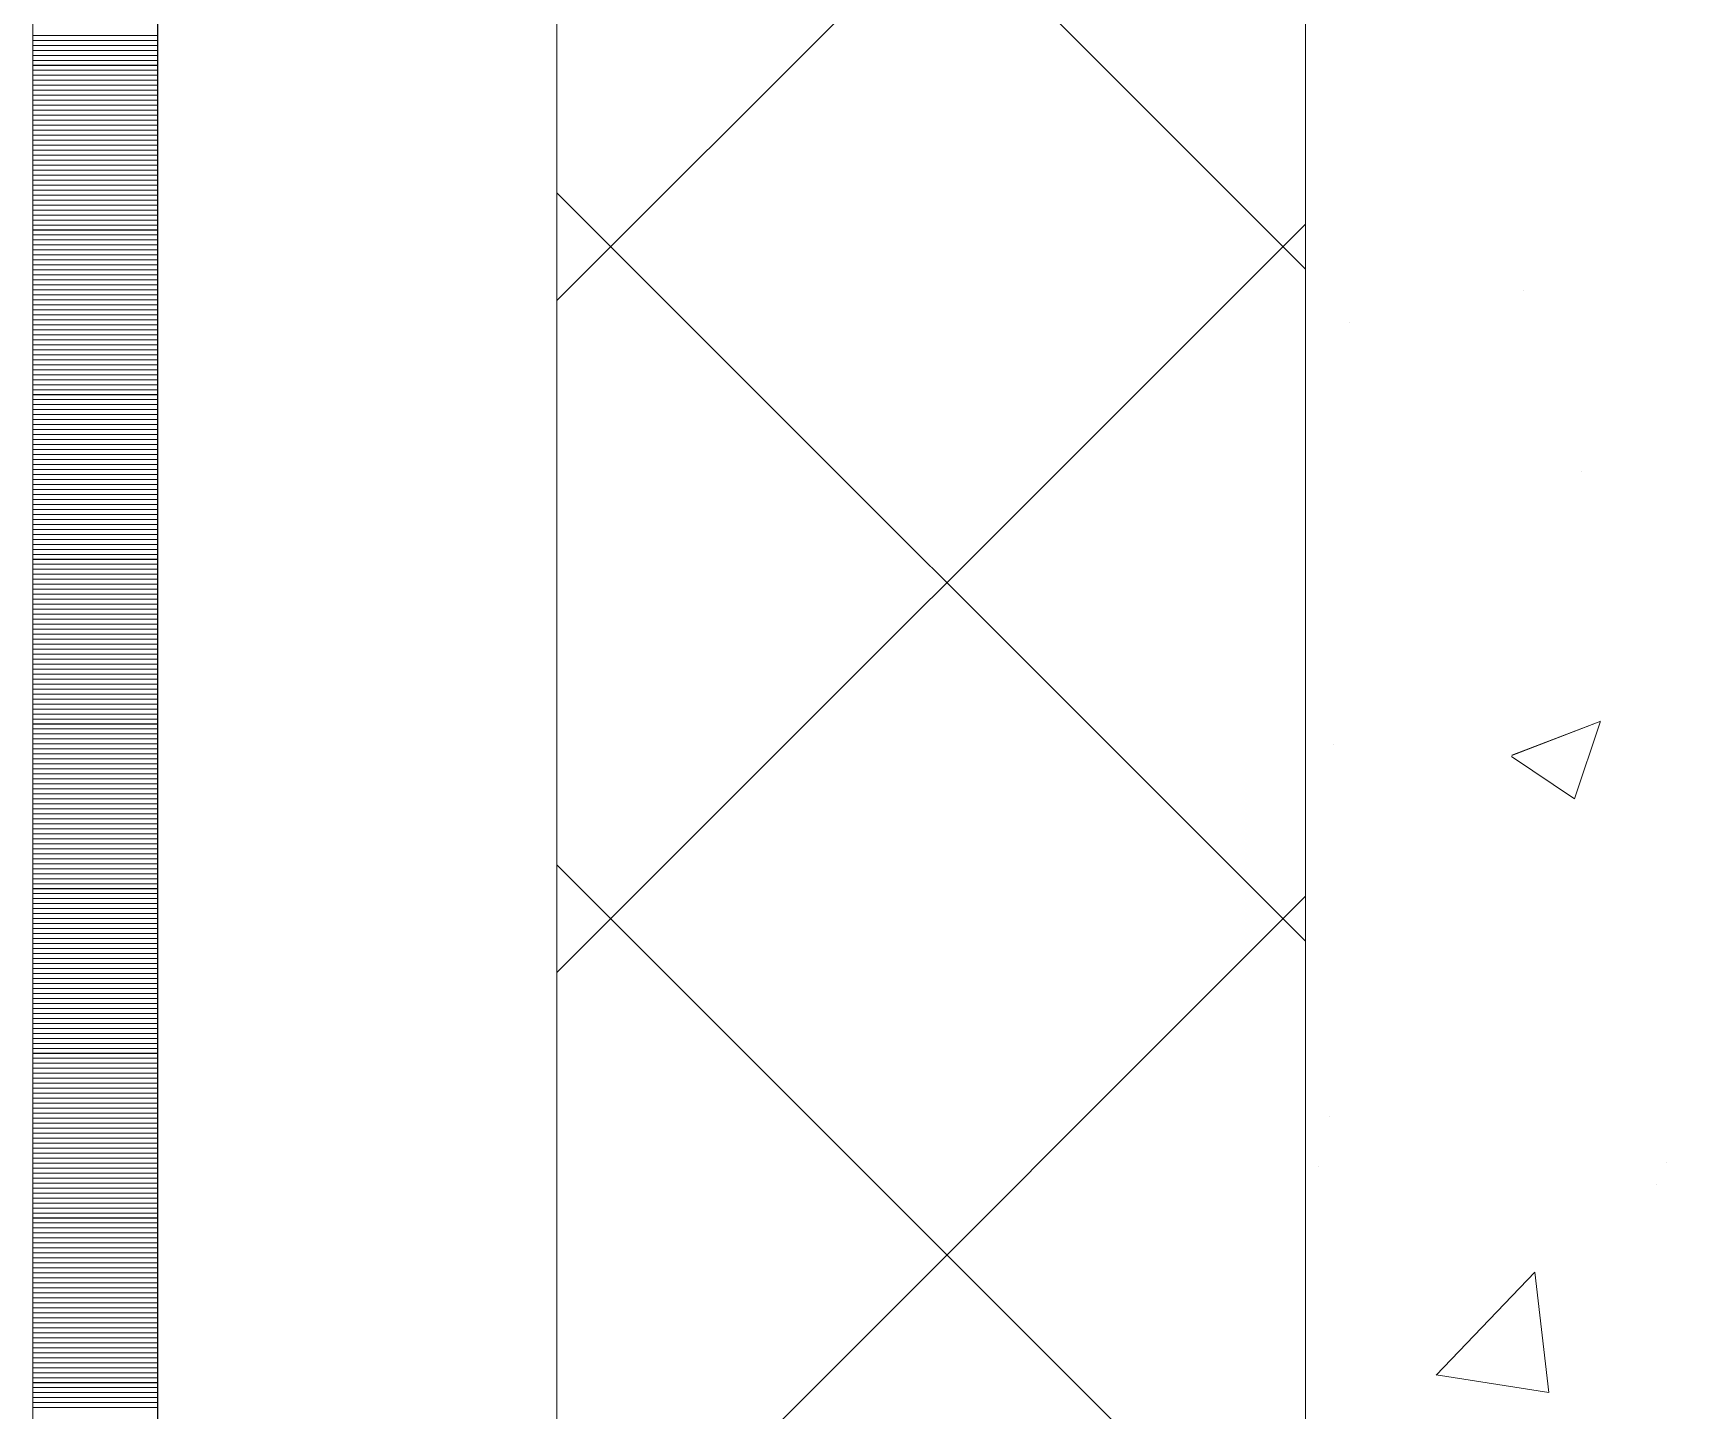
# Model space of a CAD drawing. Header units: millimetres. Extents: x 470010 to 1231400, y -134005 to 421770.
# Drawn here: x 806167.7 to 806497.4, y 176161.5 to 176437.5 of the extents above; entities that cross this region are included whole.
import ezdxf
from ezdxf.enums import TextEntityAlignment as Align

# ---------------------------------------------------------------- set-up
doc = ezdxf.new("R2010")
doc.units = ezdxf.units.MM
doc.linetypes.add('DASHED', pattern=[19.05, 12.7, -6.35])
doc.layers.get('Defpoints').update_dxf_attribs({"color": 140})
doc.layers.add('АР_Делит', color=120, linetype='Continuous', lineweight=0, plot=False)
for name, color, linetype, lineweight in [('АР_Стены ПЕНОблок', 52, 'Continuous', 20), ('АР_Тонкая', 254, 'Continuous', 5), ('АР_Утеплитель', 31, 'Continuous', 0), ('АР_Штриховка', 8, 'Continuous', 0)]:
    doc.layers.add(name, color=color, linetype=linetype, lineweight=lineweight)
doc.layers.add('РД_Оси_100', color=7, linetype='Continuous', lineweight=0, true_color=0x525252)
doc.styles.add('style1', font='ARIALN.TTF')

# ---------------------------------------------------------------- blocks, each defined once
blk = doc.blocks.new('СОШ_2200_АР_ОСИ_М100_28.05.24')
at = {"layer": 'АР_Делит', "color": 251, "linetype": 'DASHED', "true_color": 0x636466}
blk.add_lwpolyline([(114955, 135155), (114955, -355), (93595.036, -355), (93595.036, 13855), (94145, 13855), (94145, 68320), (66055, 68320), (66055, 13857.73), (83455, 13857.73), (83455, -355), (45245, -355), (45245, 13145), (44695, 13145), (44695, 26755), (45245, 26755), (45245, 68320), (20455, 68320), (20455, 26755), (27955, 26755), (27955, 13145), (-355, 13145), (-355, 100855)], dxfattribs=at)
blk = doc.blocks.new('A$C9108343f')
at = {"layer": 'АР_Стены ПЕНОблок', "color": 18, "linetype": 'Continuous', "lineweight": 20, "true_color": 0x000000}
blk.add_line((140704.09, 313879.49), (140704.09, 237679.49), dxfattribs=at)
at = {"layer": 'АР_Тонкая', "color": 18, "linetype": 'Continuous', "lineweight": 5, "true_color": 0x000000}
for p, q in [((140449.09, 313879.49), (140449.09, 237679.49)), ((140474.09, 313879.49), (140474.09, 237679.49)), ((140474.09, 237679.49), (140474.09, 313879.49)), ((140554.09, 237679.49), (140554.09, 313879.49))]:
    blk.add_line(p, q, dxfattribs=at)
at = {"layer": 'АР_Утеплитель', "color": 18, "linetype": 'Continuous', "lineweight": 0, "true_color": 0x000000}
for p, q in [((140554.09, 313879.49), (140554.09, 237679.49)), ((140704.09, 237679.49), (140704.09, 313879.49))]:
    blk.add_line(p, q, dxfattribs=at)
at = {"layer": 'АР_Штриховка', "color": 18, "linetype": 'Continuous', "lineweight": 0, "true_color": 0x000000}
for p, q in [((140704.09, 276756.42), (140554.09, 276906.42)), ((140554.09, 276750.13), (140704.09, 276900.13)), ((140449.09, 276803.24), (140474.09, 276803.24)), ((140449.09, 276802.24), (140474.09, 276802.24)), ((140449.09, 276801.24), (140474.09, 276801.24)), ((140449.09, 276800.24), (140474.09, 276800.24)), ((140449.09, 276799.24), (140474.09, 276799.24)), ((140449.09, 276798.24), (140474.09, 276798.24)), ((140449.09, 276797.24), (140474.09, 276797.24)), ((140449.09, 276796.24), (140474.09, 276796.24)), ((140449.09, 276795.24), (140474.09, 276795.24)), ((140449.09, 276794.24), (140474.09, 276794.24)), ((140449.09, 276793.24), (140474.09, 276793.24)), ((140449.09, 276792.24), (140474.09, 276792.24)), ((140449.09, 276791.24), (140474.09, 276791.24)), ((140449.09, 276790.24), (140474.09, 276790.24)), ((140449.09, 276789.24), (140474.09, 276789.24)), ((140449.09, 276788.24), (140474.09, 276788.24)), ((140449.09, 276787.24), (140474.09, 276787.24)), ((140449.09, 276786.24), (140474.09, 276786.24)), ((140449.09, 276785.24), (140474.09, 276785.24)), ((140449.09, 276784.24), (140474.09, 276784.24)), ((140449.09, 276783.24), (140474.09, 276783.24)), ((140449.09, 276782.24), (140474.09, 276782.24)), ((140449.09, 276781.24), (140474.09, 276781.24)), ((140449.09, 276780.24), (140474.09, 276780.24)), ((140449.09, 276779.24), (140474.09, 276779.24)), ((140449.09, 276778.24), (140474.09, 276778.24)), ((140449.09, 276777.24), (140474.09, 276777.24)), ((140449.09, 276776.24), (140474.09, 276776.24)), ((140449.09, 276775.24), (140474.09, 276775.24)), ((140449.09, 276774.24), (140474.09, 276774.24)), ((140449.09, 276773.24), (140474.09, 276773.24)), ((140449.09, 276772.24), (140474.09, 276772.24)), ((140449.09, 276771.24), (140474.09, 276771.24)), ((140704.09, 276621.71), (140554.09, 276771.71)), ((140449.09, 276770.24), (140474.09, 276770.24)), ((140449.09, 276769.24), (140474.09, 276769.24)), ((140449.09, 276768.24), (140474.09, 276768.24)), ((140449.09, 276767.24), (140474.09, 276767.24)), ((140449.09, 276766.24), (140474.09, 276766.24)), ((140449.09, 276765.24), (140474.09, 276765.24)), ((140554.09, 276615.43), (140704.09, 276765.43)), ((140449.09, 276764.24), (140474.09, 276764.24)), ((140449.09, 276763.24), (140474.09, 276763.24)), ((140449.09, 276762.24), (140474.09, 276762.24)), ((140449.09, 276761.24), (140474.09, 276761.24)), ((140449.09, 276760.24), (140474.09, 276760.24)), ((140449.09, 276759.24), (140474.09, 276759.24)), ((140449.09, 276758.24), (140474.09, 276758.24)), ((140449.09, 276757.24), (140474.09, 276757.24)), ((140449.09, 276756.24), (140474.09, 276756.24)), ((140449.09, 276755.24), (140474.09, 276755.24)), ((140449.09, 276754.24), (140474.09, 276754.24)), ((140449.09, 276753.24), (140474.09, 276753.24)), ((140449.09, 276752.24), (140474.09, 276752.24)), ((140449.09, 276751.24), (140474.09, 276751.24)), ((140747.7, 276752.17), (140747.7, 276752.17)), ((140449.09, 276750.24), (140474.09, 276750.24)), ((140449.09, 276749.24), (140474.09, 276749.24)), ((140449.09, 276748.24), (140474.09, 276748.24)), ((140449.09, 276747.24), (140474.09, 276747.24)), ((140449.09, 276746.24), (140474.09, 276746.24)), ((140449.09, 276745.24), (140474.09, 276745.24)), ((140712.81, 276745.76), (140712.81, 276745.76)), ((140449.09, 276744.24), (140474.09, 276744.24)), ((140449.09, 276743.24), (140474.09, 276743.24)), ((140449.09, 276742.24), (140474.09, 276742.24)), ((140449.09, 276741.24), (140474.09, 276741.24)), ((140449.09, 276740.24), (140474.09, 276740.24)), ((140449.09, 276739.24), (140474.09, 276739.24)), ((140449.09, 276738.24), (140474.09, 276738.24)), ((140449.09, 276737.24), (140474.09, 276737.24)), ((140449.09, 276736.24), (140474.09, 276736.24)), ((140449.09, 276735.24), (140474.09, 276735.24)), ((140449.09, 276734.24), (140474.09, 276734.24)), ((140449.09, 276733.24), (140474.09, 276733.24)), ((140449.09, 276732.24), (140474.09, 276732.24)), ((140449.09, 276731.24), (140474.09, 276731.24)), ((140449.09, 276730.24), (140474.09, 276730.24)), ((140449.09, 276729.24), (140474.09, 276729.24)), ((140449.09, 276728.24), (140474.09, 276728.24)), ((140449.09, 276727.24), (140474.09, 276727.24)), ((140449.09, 276726.24), (140474.09, 276726.24)), ((140449.09, 276725.24), (140474.09, 276725.24)), ((140449.09, 276724.24), (140474.09, 276724.24)), ((140449.09, 276723.24), (140474.09, 276723.24)), ((140449.09, 276722.24), (140474.09, 276722.24)), ((140449.09, 276721.24), (140474.09, 276721.24)), ((140449.09, 276720.24), (140474.09, 276720.24)), ((140449.09, 276719.24), (140474.09, 276719.24)), ((140449.09, 276718.24), (140474.09, 276718.24)), ((140449.09, 276717.24), (140474.09, 276717.24)), ((140449.09, 276716.24), (140474.09, 276716.24)), ((140449.09, 276715.24), (140474.09, 276715.24)), ((140759.36, 276715.78), (140759.36, 276715.78)), ((140449.09, 276714.24), (140474.09, 276714.24)), ((140449.09, 276713.24), (140474.09, 276713.24)), ((140449.09, 276712.24), (140474.09, 276712.24)), ((140449.09, 276711.24), (140474.09, 276711.24)), ((140449.09, 276710.24), (140474.09, 276710.24)), ((140449.09, 276709.24), (140474.09, 276709.24)), ((140449.09, 276708.24), (140474.09, 276708.24)), ((140449.09, 276707.24), (140474.09, 276707.24)), ((140449.09, 276706.24), (140474.09, 276706.24)), ((140449.09, 276705.24), (140474.09, 276705.24)), ((140449.09, 276704.24), (140474.09, 276704.24)), ((140449.09, 276703.24), (140474.09, 276703.24)), ((140449.09, 276702.24), (140474.09, 276702.24)), ((140449.09, 276701.24), (140474.09, 276701.24)), ((140449.09, 276700.24), (140474.09, 276700.24)), ((140449.09, 276699.24), (140474.09, 276699.24)), ((140449.09, 276698.24), (140474.09, 276698.24)), ((140449.09, 276697.24), (140474.09, 276697.24)), ((140449.09, 276696.24), (140474.09, 276696.24)), ((140449.09, 276695.24), (140474.09, 276695.24)), ((140449.09, 276694.24), (140474.09, 276694.24)), ((140449.09, 276693.24), (140474.09, 276693.24)), ((140449.09, 276692.24), (140474.09, 276692.24)), ((140449.09, 276691.24), (140474.09, 276691.24)), ((140449.09, 276690.24), (140474.09, 276690.24)), ((140449.09, 276689.24), (140474.09, 276689.24)), ((140449.09, 276688.24), (140474.09, 276688.24)), ((140449.09, 276687.24), (140474.09, 276687.24)), ((140449.09, 276686.24), (140474.09, 276686.24)), ((140449.09, 276685.24), (140474.09, 276685.24)), ((140449.09, 276684.24), (140474.09, 276684.24)), ((140449.09, 276683.24), (140474.09, 276683.24)), ((140449.09, 276682.24), (140474.09, 276682.24)), ((140449.09, 276681.24), (140474.09, 276681.24)), ((140449.09, 276680.24), (140474.09, 276680.24)), ((140449.09, 276679.24), (140474.09, 276679.24)), ((140449.09, 276678.24), (140474.09, 276678.24)), ((140449.09, 276677.24), (140474.09, 276677.24)), ((140449.09, 276676.24), (140474.09, 276676.24)), ((140449.09, 276675.24), (140474.09, 276675.24)), ((140449.09, 276674.24), (140474.09, 276674.24)), ((140449.09, 276673.24), (140474.09, 276673.24)), ((140449.09, 276672.24), (140474.09, 276672.24)), ((140449.09, 276671.24), (140474.09, 276671.24)), ((140449.09, 276670.24), (140474.09, 276670.24)), ((140449.09, 276669.24), (140474.09, 276669.24)), ((140449.09, 276668.24), (140474.09, 276668.24)), ((140449.09, 276667.24), (140474.09, 276667.24)), ((140449.09, 276666.24), (140474.09, 276666.24)), ((140745.45, 276658.96), (140763.24, 276665.79)), ((140758, 276650.24), (140763.15, 276665.59)), ((140449.09, 276665.24), (140474.09, 276665.24)), ((140449.09, 276664.24), (140474.09, 276664.24)), ((140449.09, 276663.24), (140474.09, 276663.24)), ((140449.09, 276662.24), (140474.09, 276662.24)), ((140449.09, 276661.24), (140474.09, 276661.24)), ((140449.09, 276660.24), (140474.09, 276660.24)), ((140449.09, 276659.24), (140474.09, 276659.24)), ((140709.72, 276661.2), (140709.72, 276661.2)), ((140449.09, 276658.24), (140474.09, 276658.24)), ((140449.09, 276657.24), (140474.09, 276657.24)), ((140449.09, 276656.24), (140474.09, 276656.24)), ((140745.36, 276658.76), (140758, 276650.24)), ((140449.09, 276655.24), (140474.09, 276655.24)), ((140449.09, 276654.24), (140474.09, 276654.24)), ((140449.09, 276653.24), (140474.09, 276653.24)), ((140449.09, 276652.24), (140474.09, 276652.24)), ((140449.09, 276651.24), (140474.09, 276651.24)), ((140449.09, 276650.24), (140474.09, 276650.24)), ((140449.09, 276649.24), (140474.09, 276649.24)), ((140449.09, 276648.24), (140474.09, 276648.24)), ((140449.09, 276647.24), (140474.09, 276647.24)), ((140449.09, 276646.24), (140474.09, 276646.24)), ((140449.09, 276645.24), (140474.09, 276645.24)), ((140449.09, 276644.24), (140474.09, 276644.24)), ((140449.09, 276643.24), (140474.09, 276643.24)), ((140449.09, 276642.24), (140474.09, 276642.24)), ((140449.09, 276641.24), (140474.09, 276641.24)), ((140449.09, 276640.24), (140474.09, 276640.24)), ((140449.09, 276639.24), (140474.09, 276639.24)), ((140449.09, 276638.24), (140474.09, 276638.24)), ((140449.09, 276637.24), (140474.09, 276637.24)), ((140449.09, 276636.24), (140474.09, 276636.24)), ((140704.09, 276487.01), (140554.09, 276637.01)), ((140449.09, 276635.24), (140474.09, 276635.24)), ((140449.09, 276634.24), (140474.09, 276634.24)), ((140449.09, 276633.24), (140474.09, 276633.24)), ((140449.09, 276632.24), (140474.09, 276632.24)), ((140449.09, 276631.24), (140474.09, 276631.24)), ((140449.09, 276630.24), (140474.09, 276630.24)), ((140449.09, 276629.24), (140474.09, 276629.24)), ((140554.09, 276480.72), (140704.09, 276630.72)), ((140449.09, 276628.24), (140474.09, 276628.24)), ((140449.09, 276627.24), (140474.09, 276627.24)), ((140449.09, 276626.24), (140474.09, 276626.24)), ((140449.09, 276625.24), (140474.09, 276625.24)), ((140449.09, 276624.24), (140474.09, 276624.24)), ((140449.09, 276623.24), (140474.09, 276623.24)), ((140449.09, 276622.24), (140474.09, 276622.24)), ((140449.09, 276621.24), (140474.09, 276621.24)), ((140449.09, 276620.24), (140474.09, 276620.24)), ((140449.09, 276619.24), (140474.09, 276619.24)), ((140449.09, 276618.24), (140474.09, 276618.24)), ((140449.09, 276617.24), (140474.09, 276617.24)), ((140449.09, 276616.24), (140474.09, 276616.24)), ((140449.09, 276615.24), (140474.09, 276615.24)), ((140449.09, 276614.24), (140474.09, 276614.24)), ((140449.09, 276613.24), (140474.09, 276613.24)), ((140449.09, 276612.24), (140474.09, 276612.24)), ((140449.09, 276611.24), (140474.09, 276611.24)), ((140449.09, 276610.24), (140474.09, 276610.24)), ((140449.09, 276609.24), (140474.09, 276609.24)), ((140449.09, 276608.24), (140474.09, 276608.24)), ((140449.09, 276607.24), (140474.09, 276607.24)), ((140449.09, 276606.24), (140474.09, 276606.24)), ((140449.09, 276605.24), (140474.09, 276605.24)), ((140449.09, 276604.24), (140474.09, 276604.24)), ((140449.09, 276603.24), (140474.09, 276603.24)), ((140449.09, 276602.24), (140474.09, 276602.24)), ((140449.09, 276601.24), (140474.09, 276601.24)), ((140449.09, 276600.24), (140474.09, 276600.24)), ((140449.09, 276599.24), (140474.09, 276599.24)), ((140449.09, 276598.24), (140474.09, 276598.24)), ((140449.09, 276597.24), (140474.09, 276597.24)), ((140449.09, 276596.24), (140474.09, 276596.24)), ((140449.09, 276595.24), (140474.09, 276595.24)), ((140449.09, 276594.24), (140474.09, 276594.24)), ((140449.09, 276593.24), (140474.09, 276593.24)), ((140449.09, 276592.24), (140474.09, 276592.24)), ((140449.09, 276591.24), (140474.09, 276591.24)), ((140449.09, 276590.24), (140474.09, 276590.24)), ((140449.09, 276589.24), (140474.09, 276589.24)), ((140449.09, 276588.24), (140474.09, 276588.24)), ((140449.09, 276587.24), (140474.09, 276587.24)), ((140708.83, 276586.67), (140708.83, 276586.67)), ((140449.09, 276586.24), (140474.09, 276586.24)), ((140449.09, 276585.24), (140474.09, 276585.24)), ((140449.09, 276584.24), (140474.09, 276584.24)), ((140449.09, 276583.24), (140474.09, 276583.24)), ((140449.09, 276582.24), (140474.09, 276582.24)), ((140449.09, 276581.24), (140474.09, 276581.24)), ((140449.09, 276580.24), (140474.09, 276580.24)), ((140449.09, 276579.24), (140474.09, 276579.24)), ((140449.09, 276578.24), (140474.09, 276578.24)), ((140449.09, 276577.24), (140474.09, 276577.24)), ((140706.64, 276576.65), (140706.64, 276576.65)), ((140776.46, 276577.45), (140776.46, 276577.45)), ((140449.09, 276576.24), (140474.09, 276576.24)), ((140449.09, 276575.24), (140474.09, 276575.24)), ((140449.09, 276574.24), (140474.09, 276574.24)), ((140449.09, 276573.24), (140474.09, 276573.24)), ((140449.09, 276572.24), (140474.09, 276572.24)), ((140449.09, 276571.24), (140474.09, 276571.24)), ((140449.09, 276570.24), (140474.09, 276570.24)), ((140774.47, 276572.93), (140774.47, 276572.93)), ((140449.09, 276569.24), (140474.09, 276569.24)), ((140449.09, 276568.24), (140474.09, 276568.24)), ((140449.09, 276567.24), (140474.09, 276567.24)), ((140449.09, 276566.24), (140474.09, 276566.24)), ((140449.09, 276565.24), (140474.09, 276565.24)), ((140449.09, 276564.24), (140474.09, 276564.24)), ((140449.09, 276563.24), (140474.09, 276563.24)), ((140449.09, 276562.24), (140474.09, 276562.24)), ((140449.09, 276561.24), (140474.09, 276561.24)), ((140449.09, 276560.24), (140474.09, 276560.24)), ((140449.09, 276559.24), (140474.09, 276559.24)), ((140449.09, 276558.24), (140474.09, 276558.24)), ((140449.09, 276557.24), (140474.09, 276557.24)), ((140449.09, 276556.24), (140474.09, 276556.24)), ((140449.09, 276555.24), (140474.09, 276555.24)), ((140449.09, 276554.24), (140474.09, 276554.24)), ((140730.27, 276534.76), (140750.05, 276555.37)), ((140752.84, 276531.25), (140750.03, 276555.37)), ((140449.09, 276553.24), (140474.09, 276553.24)), ((140449.09, 276552.24), (140474.09, 276552.24)), ((140449.09, 276551.24), (140474.09, 276551.24)), ((140449.09, 276550.24), (140474.09, 276550.24)), ((140449.09, 276549.24), (140474.09, 276549.24)), ((140449.09, 276548.24), (140474.09, 276548.24)), ((140449.09, 276547.24), (140474.09, 276547.24)), ((140449.09, 276546.24), (140474.09, 276546.24)), ((140449.09, 276545.24), (140474.09, 276545.24)), ((140449.09, 276544.24), (140474.09, 276544.24)), ((140449.09, 276543.24), (140474.09, 276543.24)), ((140449.09, 276542.24), (140474.09, 276542.24)), ((140449.09, 276541.24), (140474.09, 276541.24)), ((140449.09, 276540.24), (140474.09, 276540.24)), ((140449.09, 276539.24), (140474.09, 276539.24)), ((140449.09, 276538.24), (140474.09, 276538.24)), ((140449.09, 276537.24), (140474.09, 276537.24)), ((140449.09, 276536.24), (140474.09, 276536.24)), ((140449.09, 276535.24), (140474.09, 276535.24)), ((140449.09, 276534.24), (140474.09, 276534.24)), ((140730.25, 276534.79), (140752.84, 276531.29)), ((140449.09, 276533.24), (140474.09, 276533.24)), ((140449.09, 276532.24), (140474.09, 276532.24)), ((140449.09, 276531.24), (140474.09, 276531.24)), ((140449.09, 276530.24), (140474.09, 276530.24)), ((140449.09, 276529.24), (140474.09, 276529.24)), ((140449.09, 276528.24), (140474.09, 276528.24))]:
    blk.add_line(p, q, dxfattribs=at)
at = {"layer": 'РД_Оси_100'}
blk.add_blockref('СОШ_2200_АР_ОСИ_М100_28.05.24', (140804.09, 223079.49), dxfattribs=at)
at = {"layer": 'Defpoints', "color": 18, "true_color": 0x000000, "style": 'style1'}
for p in [(143949.34, 316089.12), (143974.98, 281639.5), (143890.4, 273244.71), (143839.99, 264276.81), (143967.75, 254892.38), (12251.96, 104178.14), (12382.58, 96023.14)]:
    blk.add_attdef('АР-ПОМЕЩЕНИЕ:НАИМЕНОВАНИЕ', text='', height=100, dxfattribs=at).set_placement(p, align=Align.MIDDLE)
at = {"layer": 'Defpoints', "color": 18, "true_color": 0x000000, "style": 'style1', "flags": 8}
for p in [(143951.3, 279099.09), (143848.34, 269251.11), (143875.33, 260094.25), (144049.74, 250824.7), (163419.28, 238153.36), (155897.46, 237965.97), (183037.2, 237965.97), (143342.94, 237876.19)]:
    blk.add_attdef('АР-ПОМЕЩЕНИЕ:НАИМЕНОВАНИЕ', text='', height=100, dxfattribs=at).set_placement(p, align=Align.MIDDLE)

msp = doc.modelspace()

# ---------------------------------------------------------------- linework, layer by layer
at = {"layer": 'АР_Стены ПЕНОблок', "color": 18, "linetype": 'Continuous', "lineweight": 20, "true_color": 0x000000}
msp.add_line((806422.706, 213513.251), (806422.706, 137313.251), dxfattribs=at)
at = {"layer": 'АР_Тонкая', "color": 18, "linetype": 'Continuous', "lineweight": 5, "true_color": 0x000000}
for p, q in [((806167.706, 213513.251), (806167.706, 137313.251)), ((806192.706, 213513.251), (806192.706, 137313.251)), ((806192.706, 137313.251), (806192.706, 213513.251)), ((806272.706, 137313.251), (806272.706, 213513.251))]:
    msp.add_line(p, q, dxfattribs=at)
at = {"layer": 'АР_Утеплитель', "color": 18, "linetype": 'Continuous', "lineweight": 0, "true_color": 0x000000}
for p, q in [((806272.706, 213513.251), (806272.706, 137313.251)), ((806422.706, 137313.251), (806422.706, 213513.251))]:
    msp.add_line(p, q, dxfattribs=at)
at = {"layer": 'АР_Штриховка', "color": 18, "linetype": 'Continuous', "lineweight": 0, "true_color": 0x000000}
for p, q in [((806422.706, 176390.176), (806272.706, 176540.176)), ((806272.706, 176383.889), (806422.706, 176533.889)), ((806167.706, 176437), (806192.706, 176437)), ((806167.706, 176436), (806192.706, 176436)), ((806167.706, 176435), (806192.706, 176435)), ((806167.706, 176434), (806192.706, 176434)), ((806167.706, 176433), (806192.706, 176433)), ((806167.706, 176432), (806192.706, 176432)), ((806167.706, 176431), (806192.706, 176431)), ((806167.706, 176430), (806192.706, 176430)), ((806167.706, 176429), (806192.706, 176429)), ((806167.706, 176428), (806192.706, 176428)), ((806167.706, 176427), (806192.706, 176427)), ((806167.706, 176426), (806192.706, 176426)), ((806167.706, 176425), (806192.706, 176425)), ((806167.706, 176424), (806192.706, 176424)), ((806167.706, 176423), (806192.706, 176423)), ((806167.706, 176422), (806192.706, 176422)), ((806167.706, 176421), (806192.706, 176421)), ((806167.706, 176420), (806192.706, 176420)), ((806167.706, 176419), (806192.706, 176419)), ((806167.706, 176418), (806192.706, 176418)), ((806167.706, 176417), (806192.706, 176417)), ((806167.706, 176416), (806192.706, 176416)), ((806167.706, 176415), (806192.706, 176415)), ((806167.706, 176414), (806192.706, 176414)), ((806167.706, 176413), (806192.706, 176413)), ((806167.706, 176412), (806192.706, 176412)), ((806167.706, 176411), (806192.706, 176411)), ((806167.706, 176410), (806192.706, 176410)), ((806167.706, 176409), (806192.706, 176409)), ((806167.706, 176408), (806192.706, 176408)), ((806167.706, 176407), (806192.706, 176407)), ((806167.706, 176406), (806192.706, 176406)), ((806167.706, 176405), (806192.706, 176405)), ((806167.706, 176404), (806192.706, 176404)), ((806167.706, 176403), (806192.706, 176403)), ((806422.706, 176255.472), (806272.706, 176405.472)), ((806167.706, 176402), (806192.706, 176402)), ((806167.706, 176401), (806192.706, 176401)), ((806167.706, 176400), (806192.706, 176400)), ((806272.706, 176249.185), (806422.706, 176399.185)), ((806167.706, 176399), (806192.706, 176399)), ((806167.706, 176398), (806192.706, 176398)), ((806167.706, 176397), (806192.706, 176397)), ((806167.706, 176396), (806192.706, 176396)), ((806167.706, 176395), (806192.706, 176395)), ((806167.706, 176394), (806192.706, 176394)), ((806167.706, 176393), (806192.706, 176393)), ((806167.706, 176392), (806192.706, 176392)), ((806167.706, 176391), (806192.706, 176391)), ((806167.706, 176390), (806192.706, 176390)), ((806167.706, 176389), (806192.706, 176389)), ((806167.706, 176388), (806192.706, 176388)), ((806167.706, 176387), (806192.706, 176387)), ((806167.706, 176386), (806192.706, 176386)), ((806167.706, 176385), (806192.706, 176385)), ((806167.706, 176384), (806192.706, 176384)), ((806167.706, 176383), (806192.706, 176383)), ((806167.706, 176382), (806192.706, 176382)), ((806167.706, 176381), (806192.706, 176381)), ((806167.706, 176380), (806192.706, 176380)), ((806167.706, 176379), (806192.706, 176379)), ((806167.706, 176378), (806192.706, 176378)), ((806167.706, 176377), (806192.706, 176377)), ((806167.706, 176376), (806192.706, 176376)), ((806167.706, 176375), (806192.706, 176375)), ((806167.706, 176374), (806192.706, 176374)), ((806167.706, 176373), (806192.706, 176373)), ((806167.706, 176372), (806192.706, 176372)), ((806167.706, 176371), (806192.706, 176371)), ((806167.706, 176370), (806192.706, 176370)), ((806167.706, 176369), (806192.706, 176369)), ((806167.706, 176368), (806192.706, 176368)), ((806167.706, 176367), (806192.706, 176367)), ((806167.706, 176366), (806192.706, 176366)), ((806167.706, 176365), (806192.706, 176365)), ((806167.706, 176364), (806192.706, 176364)), ((806167.706, 176363), (806192.706, 176363)), ((806167.706, 176362), (806192.706, 176362)), ((806167.706, 176361), (806192.706, 176361)), ((806167.706, 176360), (806192.706, 176360)), ((806167.706, 176359), (806192.706, 176359)), ((806167.706, 176358), (806192.706, 176358)), ((806167.706, 176357), (806192.706, 176357)), ((806167.706, 176356), (806192.706, 176356)), ((806167.706, 176355), (806192.706, 176355)), ((806167.706, 176354), (806192.706, 176354)), ((806167.706, 176353), (806192.706, 176353)), ((806167.706, 176352), (806192.706, 176352)), ((806167.706, 176351), (806192.706, 176351)), ((806167.706, 176350), (806192.706, 176350)), ((806167.706, 176349), (806192.706, 176349)), ((806167.706, 176348), (806192.706, 176348)), ((806167.706, 176347), (806192.706, 176347)), ((806167.706, 176346), (806192.706, 176346)), ((806167.706, 176345), (806192.706, 176345)), ((806167.706, 176344), (806192.706, 176344)), ((806167.706, 176343), (806192.706, 176343)), ((806167.706, 176342), (806192.706, 176342)), ((806167.706, 176341), (806192.706, 176341)), ((806167.706, 176340), (806192.706, 176340)), ((806167.706, 176339), (806192.706, 176339)), ((806167.706, 176338), (806192.706, 176338)), ((806167.706, 176337), (806192.706, 176337)), ((806167.706, 176336), (806192.706, 176336)), ((806167.706, 176335), (806192.706, 176335)), ((806167.706, 176334), (806192.706, 176334)), ((806167.706, 176333), (806192.706, 176333)), ((806167.706, 176332), (806192.706, 176332)), ((806167.706, 176331), (806192.706, 176331)), ((806167.706, 176330), (806192.706, 176330)), ((806167.706, 176329), (806192.706, 176329)), ((806167.706, 176328), (806192.706, 176328)), ((806167.706, 176327), (806192.706, 176327)), ((806167.706, 176326), (806192.706, 176326)), ((806167.706, 176325), (806192.706, 176325)), ((806167.706, 176324), (806192.706, 176324)), ((806167.706, 176323), (806192.706, 176323)), ((806167.706, 176322), (806192.706, 176322)), ((806167.706, 176321), (806192.706, 176321)), ((806167.706, 176320), (806192.706, 176320)), ((806167.706, 176319), (806192.706, 176319)), ((806167.706, 176318), (806192.706, 176318)), ((806167.706, 176317), (806192.706, 176317)), ((806167.706, 176316), (806192.706, 176316)), ((806167.706, 176315), (806192.706, 176315)), ((806167.706, 176314), (806192.706, 176314)), ((806167.706, 176313), (806192.706, 176313)), ((806167.706, 176312), (806192.706, 176312)), ((806167.706, 176311), (806192.706, 176311)), ((806167.706, 176310), (806192.706, 176310)), ((806167.706, 176309), (806192.706, 176309)), ((806167.706, 176308), (806192.706, 176308)), ((806167.706, 176307), (806192.706, 176307)), ((806167.706, 176306), (806192.706, 176306)), ((806167.706, 176305), (806192.706, 176305)), ((806167.706, 176304), (806192.706, 176304)), ((806167.706, 176303), (806192.706, 176303)), ((806167.706, 176302), (806192.706, 176302)), ((806167.706, 176301), (806192.706, 176301)), ((806167.706, 176300), (806192.706, 176300)), ((806167.706, 176299), (806192.706, 176299)), ((806167.706, 176298), (806192.706, 176298)), ((806167.706, 176297), (806192.706, 176297)), ((806464.065, 176292.72), (806481.85, 176299.547)), ((806476.617, 176283.994), (806481.767, 176299.343)), ((806167.706, 176296), (806192.706, 176296)), ((806167.706, 176295), (806192.706, 176295)), ((806167.706, 176294), (806192.706, 176294)), ((806167.706, 176293), (806192.706, 176293)), ((806167.706, 176292), (806192.706, 176292)), ((806167.706, 176291), (806192.706, 176291)), ((806463.974, 176292.518), (806476.608, 176283.996)), ((806167.706, 176290), (806192.706, 176290)), ((806167.706, 176289), (806192.706, 176289)), ((806167.706, 176288), (806192.706, 176288)), ((806167.706, 176287), (806192.706, 176287)), ((806167.706, 176286), (806192.706, 176286)), ((806167.706, 176285), (806192.706, 176285)), ((806167.706, 176284), (806192.706, 176284)), ((806167.706, 176283), (806192.706, 176283)), ((806167.706, 176282), (806192.706, 176282)), ((806167.706, 176281), (806192.706, 176281)), ((806167.706, 176280), (806192.706, 176280)), ((806167.706, 176279), (806192.706, 176279)), ((806167.706, 176278), (806192.706, 176278)), ((806167.706, 176277), (806192.706, 176277)), ((806167.706, 176276), (806192.706, 176276)), ((806167.706, 176275), (806192.706, 176275)), ((806167.706, 176274), (806192.706, 176274)), ((806167.706, 176273), (806192.706, 176273)), ((806167.706, 176272), (806192.706, 176272)), ((806167.706, 176271), (806192.706, 176271)), ((806422.706, 176120.769), (806272.706, 176270.769)), ((806167.706, 176270), (806192.706, 176270)), ((806167.706, 176269), (806192.706, 176269)), ((806167.706, 176268), (806192.706, 176268)), ((806167.706, 176267), (806192.706, 176267)), ((806167.706, 176266), (806192.706, 176266)), ((806167.706, 176265), (806192.706, 176265)), ((806167.706, 176264), (806192.706, 176264)), ((806272.706, 176114.482), (806422.706, 176264.482)), ((806167.706, 176263), (806192.706, 176263)), ((806167.706, 176262), (806192.706, 176262)), ((806167.706, 176261), (806192.706, 176261)), ((806167.706, 176260), (806192.706, 176260)), ((806167.706, 176259), (806192.706, 176259)), ((806167.706, 176258), (806192.706, 176258)), ((806167.706, 176257), (806192.706, 176257)), ((806167.706, 176256), (806192.706, 176256)), ((806167.706, 176255), (806192.706, 176255)), ((806167.706, 176254), (806192.706, 176254)), ((806167.706, 176253), (806192.706, 176253)), ((806167.706, 176252), (806192.706, 176252)), ((806167.706, 176251), (806192.706, 176251)), ((806167.706, 176250), (806192.706, 176250)), ((806167.706, 176249), (806192.706, 176249)), ((806167.706, 176248), (806192.706, 176248)), ((806167.706, 176247), (806192.706, 176247)), ((806167.706, 176246), (806192.706, 176246)), ((806167.706, 176245), (806192.706, 176245)), ((806167.706, 176244), (806192.706, 176244)), ((806167.706, 176243), (806192.706, 176243)), ((806167.706, 176242), (806192.706, 176242)), ((806167.706, 176241), (806192.706, 176241)), ((806167.706, 176240), (806192.706, 176240)), ((806167.706, 176239), (806192.706, 176239)), ((806167.706, 176238), (806192.706, 176238)), ((806167.706, 176237), (806192.706, 176237)), ((806167.706, 176236), (806192.706, 176236)), ((806167.706, 176235), (806192.706, 176235)), ((806167.706, 176234), (806192.706, 176234)), ((806167.706, 176233), (806192.706, 176233)), ((806167.706, 176232), (806192.706, 176232)), ((806167.706, 176231), (806192.706, 176231)), ((806167.706, 176230), (806192.706, 176230)), ((806167.706, 176229), (806192.706, 176229)), ((806167.706, 176228), (806192.706, 176228)), ((806167.706, 176227), (806192.706, 176227)), ((806167.706, 176226), (806192.706, 176226)), ((806167.706, 176225), (806192.706, 176225)), ((806167.706, 176224), (806192.706, 176224)), ((806167.706, 176223), (806192.706, 176223)), ((806167.706, 176222), (806192.706, 176222)), ((806167.706, 176221), (806192.706, 176221)), ((806167.706, 176220), (806192.706, 176220)), ((806167.706, 176219), (806192.706, 176219)), ((806167.706, 176218), (806192.706, 176218)), ((806167.706, 176217), (806192.706, 176217)), ((806167.706, 176216), (806192.706, 176216)), ((806167.706, 176215), (806192.706, 176215)), ((806167.706, 176214), (806192.706, 176214)), ((806167.706, 176213), (806192.706, 176213)), ((806167.706, 176212), (806192.706, 176212)), ((806167.706, 176211), (806192.706, 176211)), ((806167.706, 176210), (806192.706, 176210)), ((806167.706, 176209), (806192.706, 176209)), ((806167.706, 176208), (806192.706, 176208)), ((806167.706, 176207), (806192.706, 176207)), ((806167.706, 176206), (806192.706, 176206)), ((806167.706, 176205), (806192.706, 176205)), ((806167.706, 176204), (806192.706, 176204)), ((806167.706, 176203), (806192.706, 176203)), ((806167.706, 176202), (806192.706, 176202)), ((806167.706, 176201), (806192.706, 176201)), ((806167.706, 176200), (806192.706, 176200)), ((806167.706, 176199), (806192.706, 176199)), ((806167.706, 176198), (806192.706, 176198)), ((806167.706, 176197), (806192.706, 176197)), ((806167.706, 176196), (806192.706, 176196)), ((806167.706, 176195), (806192.706, 176195)), ((806167.706, 176194), (806192.706, 176194)), ((806167.706, 176193), (806192.706, 176193)), ((806167.706, 176192), (806192.706, 176192)), ((806167.706, 176191), (806192.706, 176191)), ((806167.706, 176190), (806192.706, 176190)), ((806167.706, 176189), (806192.706, 176189)), ((806448.883, 176168.514), (806468.666, 176189.133)), ((806471.45, 176165.008), (806468.644, 176189.13)), ((806167.706, 176188), (806192.706, 176188)), ((806167.706, 176187), (806192.706, 176187)), ((806167.706, 176186), (806192.706, 176186)), ((806167.706, 176185), (806192.706, 176185)), ((806167.706, 176184), (806192.706, 176184)), ((806167.706, 176183), (806192.706, 176183)), ((806167.706, 176182), (806192.706, 176182)), ((806167.706, 176181), (806192.706, 176181)), ((806167.706, 176180), (806192.706, 176180)), ((806167.706, 176179), (806192.706, 176179)), ((806167.706, 176178), (806192.706, 176178)), ((806167.706, 176177), (806192.706, 176177)), ((806167.706, 176176), (806192.706, 176176)), ((806167.706, 176175), (806192.706, 176175)), ((806167.706, 176174), (806192.706, 176174)), ((806167.706, 176173), (806192.706, 176173)), ((806167.706, 176172), (806192.706, 176172)), ((806167.706, 176171), (806192.706, 176171)), ((806167.706, 176170), (806192.706, 176170)), ((806167.706, 176169), (806192.706, 176169)), ((806448.866, 176168.549), (806471.456, 176165.046)), ((806167.706, 176168), (806192.706, 176168)), ((806167.706, 176167), (806192.706, 176167)), ((806167.706, 176166), (806192.706, 176166)), ((806167.706, 176165), (806192.706, 176165)), ((806167.706, 176164), (806192.706, 176164)), ((806167.706, 176163), (806192.706, 176163)), ((806167.706, 176162), (806192.706, 176162))]:
    msp.add_line(p, q, dxfattribs=at)

# ---------------------------------------------------------------- block references
msp.add_blockref('A$C9108343f', (665718.612, -100366.242))
at = {"layer": 'РД_Оси_100'}
msp.add_blockref('СОШ_2200_АР_ОСИ_М100_28.05.24', (806522.706, 122713.251), dxfattribs=at)

doc.saveas('drawing.dxf')
